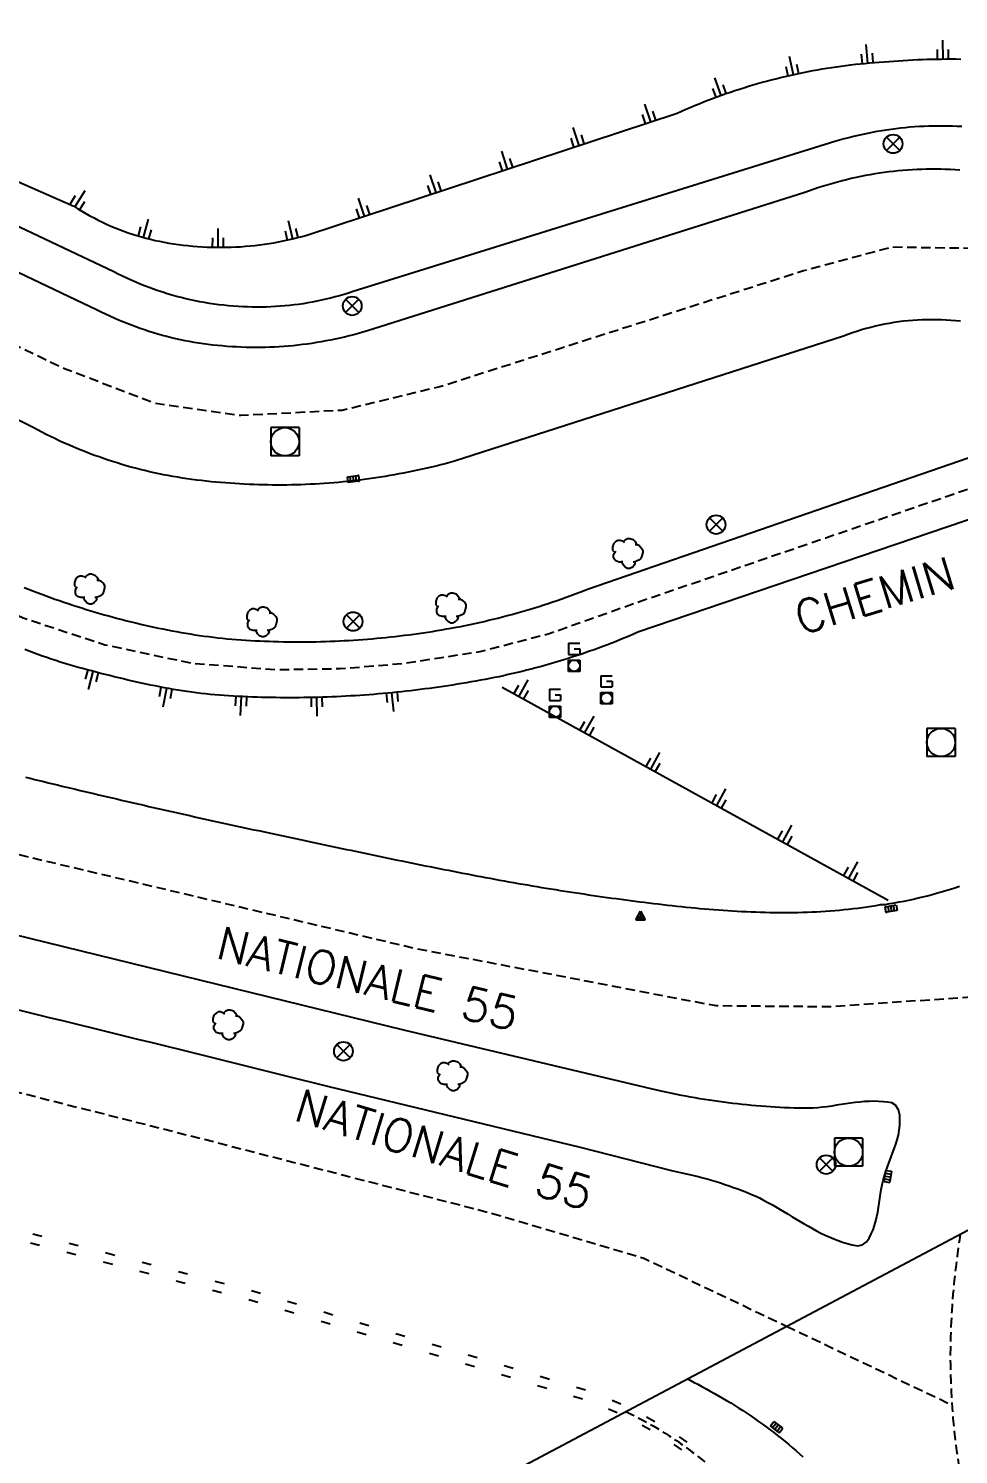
# Model space of a CAD drawing. Header units: millimetres. Extents: x 132999 to 134001, y 131000 to 132000.
# Drawn here: x 133501.6 to 133551, y 131421.4 to 131497.2 of the extents above; entities that cross this region are included whole.
import ezdxf
from ezdxf.enums import TextEntityAlignment as Align

# ---------------------------------------------------------------- set-up
doc = ezdxf.new("R2010")
doc.units = ezdxf.units.MM
doc.linetypes.add('DASHED', pattern=[0.75, 0.5, -0.25])
doc.layers.get('0').update_dxf_attribs({"linetype": 'CONTINUOUS'})
for name, color, linetype in [('W0001', 6, 'DASHED'), ('W0008', 7, 'CONTINUOUS'), ('W0120', 7, 'CONTINUOUS'), ('W0211', 2, 'CONTINUOUS'), ('W0220', 5, 'DASHED'), ('W0300', 7, 'CONTINUOUS'), ('W0400', 7, 'CONTINUOUS'), ('W0412', 7, 'CONTINUOUS'), ('W0420', 7, 'CONTINUOUS'), ('W0469', 7, 'CONTINUOUS'), ('W0851', 7, 'CONTINUOUS'), ('W0989', 7, 'CONTINUOUS')]:
    doc.layers.add(name, color=color, linetype=linetype)
doc.styles.get("Standard").update_dxf_attribs({"font": 'romans.shx', "width": 0.85})

# ---------------------------------------------------------------- blocks, each defined once
blk = doc.blocks.new('T300')
for p, q in [((-0.171, 0.743), (-0.057, 0.8)), ((-0.057, 0.8), (0.057, 0.8)), ((0.057, 0.8), (0.229, 0.743)), ((-0.8, 0.514), (-0.857, 0.343)), ((-0.857, 0.343), (-0.857, 0.171)), ((-0.857, 0.171), (-0.743, 0.057)), ((-0.686, 0.629), (-0.8, 0.514)), ((-0.8, -0.057), (-0.743, 0.057)), ((-0.743, 0.057), (-0.686, 0.114)), ((-0.571, 0.686), (-0.686, 0.629)), ((-0.457, 0.686), (-0.571, 0.686)), ((-0.286, 0.629), (-0.457, 0.686)), ((-0.286, 0.629), (-0.171, 0.743)), ((-0.229, 0.571), (-0.286, 0.629)), ((0.229, 0.743), (0.343, 0.629)), ((0.343, 0.629), (0.4, 0.514)), ((0.457, 0.457), (0.343, 0.457)), ((0.4, 0.514), (0.4, 0.457)), ((0.571, 0.4), (0.457, 0.457)), ((0.571, 0.4), (0.686, 0.286)), ((0.686, 0.286), (0.743, 0.171)), ((0.743, 0.057), (0.686, -0.171)), ((0.743, 0.171), (0.743, 0.057)), ((-0.8, -0.171), (-0.8, -0.057)), ((-0.8, -0.229), (-0.8, -0.171)), ((-0.743, -0.343), (-0.8, -0.229)), ((-0.686, -0.4), (-0.743, -0.343)), ((-0.514, -0.457), (-0.686, -0.4)), ((-0.4, -0.457), (-0.514, -0.457)), ((-0.4, -0.457), (-0.343, -0.457)), ((-0.343, -0.457), (-0.343, -0.4)), ((-0.343, -0.514), (-0.343, -0.457)), ((-0.286, -0.629), (-0.343, -0.514)), ((-0.171, -0.743), (-0.286, -0.629)), ((-0.057, -0.8), (-0.171, -0.743)), ((0.171, -0.743), (0.057, -0.8)), ((0.229, -0.686), (0.171, -0.743)), ((0.286, -0.457), (0.229, -0.457)), ((0.286, -0.629), (0.229, -0.686)), ((0.457, -0.4), (0.286, -0.457)), ((0.343, -0.514), (0.286, -0.629)), ((0.343, -0.514), (0.343, -0.457)), ((0.571, -0.343), (0.457, -0.4)), ((0.629, -0.286), (0.571, -0.343)), ((0.686, -0.171), (0.629, -0.286)), ((0.057, -0.8), (-0.057, -0.8))]:
    blk.add_line(p, q)
blk = doc.blocks.new('T420')
for p, q in [((0.75, 0.75), (-0.75, 0.75)), ((-0.75, 0.75), (-0.75, -0.75)), ((0.75, 0.75), (0.75, -0.75)), ((0.75, -0.75), (-0.75, -0.75))]:
    blk.add_line(p, q)
blk.add_ellipse((0, 0), major_axis=(-0.53, 0.53), ratio=1, start_param=3.926991, end_param=10.210176)
blk = doc.blocks.new('T400')
for p, q in [((-0.15, 0.3), (0.15, 0.3)), ((-0.15, -0.25), (-0.15, 0.3)), ((-0.15, 0.15), (0.15, 0.15)), ((-0.15, 0), (0.15, 0)), ((0.15, 0.3), (0.15, -0.25)), ((-0.15, -0.15), (0.15, -0.15)), ((-0.15, -0.25), (-0.15, -0.3)), ((-0.15, -0.3), (0.15, -0.3)), ((0.15, -0.3), (0.15, -0.25))]:
    blk.add_line(p, q)
blk = doc.blocks.new('T851')
for p, q in [((-0.25, -0.15), (0, 0.317)), ((0, 0.317), (0.25, -0.15)), ((-0.25, -0.15), (0.25, -0.15))]:
    blk.add_line(p, q)
for major_axis in [(-0.106, 0.106), (-0.0354, 0.0354), (-0.0236, 0.0236)]:
    blk.add_ellipse((0, 0), major_axis=major_axis, ratio=1, start_param=3.926991, end_param=10.210176)
blk = doc.blocks.new('t412')
for p, q in [((-0.3, 1.2), (0.3, 1.2)), ((-0.3, 1.2), (-0.3, 0.6)), ((0, 0.9), (0.3, 0.9)), ((0.3, 0.9), (0.3, 0.6)), ((-0.3, 0.6), (0.3, 0.6)), ((-0.3, 0.3), (0.3, 0.3)), ((-0.3, -0.3), (-0.3, 0.3)), ((0.3, 0.3), (0.3, -0.3)), ((0.3, -0.3), (-0.3, -0.3))]:
    blk.add_line(p, q)
blk.add_ellipse((0, 0), major_axis=(0.212, 0.212), ratio=1, start_param=5.497787, end_param=11.780972)
blk = doc.blocks.new('t220o')
at = {"color": 0, "linetype": 'Continuous'}
for p, q in [((-0.25, 0.25), (0.25, 0.25)), ((-0.25, -0.25), (0.25, -0.25))]:
    blk.add_line(p, q, dxfattribs=at)
blk = doc.blocks.new('t211o')
at = {"color": 0, "linetype": 'Continuous'}
for p, q in [((0, 1), (0, 0)), ((-0.289, 0.5), (-0.289, 0)), ((0.289, 0.5), (0.289, 0))]:
    blk.add_line(p, q, dxfattribs=at)
blk = doc.blocks.new('T469')
at = {"color": 0, "linetype": 'Continuous', "flags": 128}
for points in [[(-0.354, 0.354), (0.354, -0.354)], [(-0.354, -0.354), (0.354, 0.354)]]:
    blk.add_lwpolyline(points, dxfattribs=at)
at = {"color": 0, "linetype": 'Continuous'}
blk.add_circle((0, 0), 0.5, dxfattribs=at)

msp = doc.modelspace()

# ---------------------------------------------------------------- linework, layer by layer
at = {"layer": 'W0001', "flags": 128}
for points in [[(133046.065, 131721.199), (133055.281, 131714.813), (133066.118, 131707.308), (133068.827, 131705.908), (133071.81, 131705.027), (133075.005, 131704.514), (133078.641, 131704.482), (133082.295, 131704.911), (133085.776, 131705.698), (133089.53, 131706.922), (133097.607, 131709.692), (133103.264, 131711.652), (133106.787, 131712.751), (133111.832, 131713.818), (133116.987, 131714.442), (133120.589, 131714.433), (133124.321, 131714.136), (133129.117, 131713.3), (133133.356, 131712.093), (133137.119, 131710.612), (133141.269, 131708.659), (133145.597, 131706.213), (133150.221, 131703.134), (133168.49, 131691.262), (133171.198, 131688.779), (133173.282, 131686.641), (133175.332, 131684.42), (133177.913, 131680.747), (133180.203, 131676.657), (133182.032, 131672.347), (133183.462, 131667.823), (133184.595, 131663.417), (133185.796, 131658.9), (133187.028, 131654.992), (133188.31, 131652.035), (133190.148, 131648.679), (133192.864, 131644.891), (133196.312, 131641.146), (133200.647, 131637.471), (133211.578, 131629.779), (133219.707, 131623.927), (133223.896, 131621.298), (133229.148, 131618.431), (133242.111, 131612.019), (133301.74, 131582.681), (133306.37, 131580.092), (133309.412, 131578.1), (133313.736, 131574.709), (133317.42, 131571.089), (133320.769, 131567.07), (133322.813, 131564.211), (133330.766, 131552.969), (133332.324, 131550.892), (133334.767, 131548.114), (133336.645, 131546.273), (133339.138, 131544.167), (133342.07, 131542.078), (133345.682, 131539.988), (133378.103, 131524.539), (133414.594, 131507.116), (133456.743, 131487.008), (133497.131, 131467.775), (133501.303, 131465.845), (133505.636, 131464.42), (133510.219, 131463.445), (133514.699, 131463.096), (133518.144, 131463.15), (133521.433, 131463.418), (133525.566, 131464.059), (133529.231, 131465.008), (133533.794, 131466.631), (133543.921, 131470.1), (133552.734, 131473.119), (133560.771, 131475.871)], [(133135.974, 131633.543), (133147.288, 131628.818), (133155.135, 131623.258), (133167.509, 131614.346), (133190.331, 131597.777), (133212.331, 131581.993), (133246.055, 131557.962), (133265.22, 131544.763), (133281.971, 131533.615), (133298.008, 131523.37), (133318.556, 131511.094), (133338.327, 131499.999), (133362.458, 131487.854), (133381.36, 131479.235), (133400.846, 131471.144), (133420.483, 131463.831), (133442.773, 131456.421), (133467.833, 131449.187), (133486.988, 131444.191), (133510.748, 131438.185), (133526.228, 131434.202), (133534.265, 131431.824), (133541.835, 131428.216)], [(133178.91, 131622.768), (133185.887, 131616.865), (133196.832, 131608.157), (133211.3, 131597.715), (133261.297, 131562.16), (133277.208, 131551.316), (133307.195, 131531.992), (133336.97, 131514.54), (133352.559, 131506.294), (133374.67, 131495.521), (133391.866, 131487.947), (133413.843, 131479.186), (133432.402, 131472.576), (133455.547, 131465.329), (133478.206, 131458.993), (133497.024, 131454.224), (133522.07, 131448.298), (133538.08, 131445.243), (133544.159, 131445.194), (133555.407, 131445.967)], [(133567.802, 131472.413), (133564.264, 131478.801), (133560.685, 131481.907), (133555.386, 131484.676), (133551.813, 131485.472), (133547.409, 131485.535), (133542.746, 131484.283), (133527.476, 131479.406), (133523.435, 131478.12), (133518.247, 131476.87), (133512.859, 131476.591), (133508.331, 131477.234), (133503.496, 131479.075), (133472.242, 131494.017), (133425.961, 131516.066), (133378.188, 131538.848), (133355.604, 131549.624), (133350.223, 131552.196), (133346.751, 131554.575), (133343.228, 131558.204), (133341.004, 131562.247), (133340.167, 131566.186), (133340.499, 131568.82), (133341.291, 131573.768), (133346.019, 131575.577), (133348.755, 131576.64), (133350.955, 131577.725), (133354.039, 131580.365), (133356.052, 131583.247), (133357.79, 131586.809), (133358.912, 131589.715), (133359.951, 131593.036), (133364.785, 131612.604)], [(133551.076, 131433.12), (133551.07, 131433.079), (133551.024, 131432.79), (133550.981, 131432.501), (133550.939, 131432.213), (133550.9, 131431.924), (133550.863, 131431.635), (133550.827, 131431.346), (133550.794, 131431.058), (133550.762, 131430.769), (133550.733, 131430.481), (133550.706, 131430.193), (133550.68, 131429.904), (133550.657, 131429.616), (133550.636, 131429.328), (133550.617, 131429.04), (133550.6, 131428.752), (133550.585, 131428.464), (133550.572, 131428.176), (133550.561, 131427.889), (133550.553, 131427.601), (133550.546, 131427.314), (133550.542, 131427.027), (133550.539, 131426.739), (133550.539, 131426.452), (133550.541, 131426.165), (133550.545, 131425.879), (133550.552, 131425.592), (133550.56, 131425.306), (133550.571, 131425.019), (133550.584, 131424.733), (133550.599, 131424.447), (133550.616, 131424.162), (133550.635, 131423.876), (133550.657, 131423.591), (133550.681, 131423.306), (133550.707, 131423.021), (133550.735, 131422.736), (133550.766, 131422.451), (133550.799, 131422.167), (133550.834, 131421.883), (133550.871, 131421.599), (133550.91, 131421.316), (133550.952, 131421.032), (133550.996, 131420.749), (133551.042, 131420.466), (133551.091, 131420.184), (133551.142, 131419.902), (133551.195, 131419.62), (133551.25, 131419.338), (133551.308, 131419.057), (133551.368, 131418.776), (133551.43, 131418.495), (133551.495, 131418.215), (133551.561, 131417.935), (133551.631, 131417.655), (133551.702, 131417.376), (133551.776, 131417.097), (133551.852, 131416.819), (133551.93, 131416.541), (133552.011, 131416.263), (133552.094, 131415.985), (133552.179, 131415.708), (133552.267, 131415.432), (133552.357, 131415.156), (133552.449, 131414.88), (133552.544, 131414.605), (133552.641, 131414.33), (133552.74, 131414.056), (133552.842, 131413.782), (133552.946, 131413.508), (133553.052, 131413.235), (133553.16, 131412.963), (133553.271, 131412.691), (133553.384, 131412.419), (133553.5, 131412.148), (133553.618, 131411.877), (133553.738, 131411.607), (133553.861, 131411.338), (133553.985, 131411.069), (133554.113, 131410.8), (133554.242, 131410.532), (133554.374, 131410.265), (133554.508, 131409.998), (133554.645, 131409.732), (133554.783, 131409.466), (133554.924, 131409.2), (133555.068, 131408.936), (133555.214, 131408.671), (133555.362, 131408.408), (133555.512, 131408.145), (133555.665, 131407.882), (133555.82, 131407.62), (133555.977, 131407.359), (133556.136, 131407.098), (133556.298, 131406.838), (133556.462, 131406.579), (133556.629, 131406.32), (133556.798, 131406.061), (133556.969, 131405.803), (133557.142, 131405.546), (133557.317, 131405.291), (133557.49, 131405.041), (133557.664, 131404.794), (133557.838, 131404.548), (133558.014, 131404.303), (133558.191, 131404.06), (133558.369, 131403.818), (133558.548, 131403.577), (133558.728, 131403.337), (133558.91, 131403.099), (133559.092, 131402.862), (133559.276, 131402.626), (133559.462, 131402.392), (133559.648, 131402.159), (133559.836, 131401.928), (133560.025, 131401.698), (133560.215, 131401.469), (133560.407, 131401.242), (133560.6, 131401.016), (133560.795, 131400.792), (133560.99, 131400.57), (133561.187, 131400.348), (133561.386, 131400.129), (133561.586, 131399.911), (133561.787, 131399.694), (133561.99, 131399.479), (133562.194, 131399.266), (133562.4, 131399.055), (133562.607, 131398.845), (133562.816, 131398.637), (133563.026, 131398.43), (133563.238, 131398.225), (133563.451, 131398.022), (133563.666, 131397.821), (133563.882, 131397.622), (133564.1, 131397.424), (133564.319, 131397.228), (133564.54, 131397.035), (133564.763, 131396.843), (133564.987, 131396.653), (133565.213, 131396.465), (133565.441, 131396.279), (133565.67, 131396.095), (133565.901, 131395.913), (133566.134, 131395.733), (133566.368, 131395.555), (133566.604, 131395.379), (133566.841, 131395.205), (133567.081, 131395.034), (133567.322, 131394.865), (133567.564, 131394.698), (133567.809, 131394.533), (133568.055, 131394.37), (133568.303, 131394.21), (133568.552, 131394.052), (133568.804, 131393.897), (133569.057, 131393.744), (133569.311, 131393.593), (133569.568, 131393.445), (133569.826, 131393.299), (133570.086, 131393.156), (133570.348, 131393.016), (133570.612, 131392.877), (133570.877, 131392.742), (133571.144, 131392.609), (133571.412, 131392.479), (133571.683, 131392.351), (133571.955, 131392.227), (133572.229, 131392.105), (133572.428, 131392.019)], [(133541.835, 131428.216), (133550.625, 131424.026)]]:
    msp.add_lwpolyline(points, dxfattribs=at)
at = {"layer": 'W0008', "flags": 128}
for points in [[(133551.155, 131491.946), (133550.904, 131491.959), (133550.652, 131491.968), (133550.401, 131491.975), (133550.15, 131491.978), (133549.898, 131491.978), (133549.647, 131491.975), (133549.396, 131491.968), (133549.146, 131491.958), (133548.895, 131491.945), (133548.645, 131491.929), (133548.394, 131491.909), (133548.144, 131491.886), (133547.894, 131491.86), (133547.644, 131491.83), (133547.394, 131491.797), (133547.144, 131491.761), (133546.895, 131491.722), (133546.645, 131491.68), (133546.396, 131491.634), (133546.147, 131491.585), (133545.898, 131491.532), (133545.649, 131491.477), (133545.4, 131491.418), (133545.151, 131491.355), (133544.903, 131491.29), (133544.654, 131491.221), (133544.406, 131491.149), (133518.821, 131483.181), (133518.583, 131483.103), (133518.344, 131483.029), (133518.104, 131482.959), (133517.864, 131482.893), (133517.624, 131482.831), (133517.383, 131482.773), (133517.142, 131482.718), (133516.9, 131482.667), (133516.658, 131482.62), (133516.416, 131482.577), (133516.172, 131482.538), (133515.929, 131482.502), (133515.685, 131482.47), (133515.44, 131482.442), (133515.195, 131482.418), (133514.95, 131482.398), (133514.704, 131482.382), (133514.458, 131482.369), (133514.211, 131482.36), (133513.964, 131482.355), (133513.716, 131482.354), (133513.468, 131482.356), (133513.219, 131482.363), (133512.97, 131482.373), (133512.72, 131482.387), (133512.47, 131482.405), (133512.212, 131482.427), (133511.955, 131482.454), (133511.699, 131482.484), (133511.444, 131482.518), (133511.19, 131482.555), (133510.937, 131482.597), (133510.685, 131482.642), (133510.435, 131482.691), (133510.185, 131482.744), (133509.937, 131482.801), (133509.69, 131482.861), (133509.443, 131482.926), (133509.198, 131482.994), (133508.954, 131483.066), (133508.712, 131483.142), (133508.47, 131483.222), (133508.229, 131483.305), (133507.989, 131483.392), (133507.751, 131483.484), (133507.514, 131483.579), (133507.277, 131483.677), (133507.042, 131483.78), (133506.808, 131483.886), (133506.575, 131483.997), (133506.343, 131484.111), (133506.112, 131484.229), (133491.132, 131491.313)], [(133551.043, 131489.638), (133550.79, 131489.654), (133550.537, 131489.667), (133550.284, 131489.676), (133550.032, 131489.683), (133549.78, 131489.686), (133549.528, 131489.685), (133549.277, 131489.682), (133549.025, 131489.675), (133548.774, 131489.665), (133548.523, 131489.652), (133548.273, 131489.636), (133548.022, 131489.616), (133547.772, 131489.593), (133547.522, 131489.567), (133547.272, 131489.537), (133547.023, 131489.505), (133546.774, 131489.469), (133546.525, 131489.43), (133546.276, 131489.387), (133546.027, 131489.341), (133545.779, 131489.293), (133545.531, 131489.24), (133545.283, 131489.185), (133545.035, 131489.126), (133544.788, 131489.064), (133544.541, 131488.999), (133544.294, 131488.931), (133544.047, 131488.859), (133543.801, 131488.784), (133543.555, 131488.706), (133543.309, 131488.624), (133543.063, 131488.539), (133542.817, 131488.451), (133519.591, 131481.101), (133519.347, 131481.028), (133519.103, 131480.958), (133518.858, 131480.891), (133518.613, 131480.827), (133518.367, 131480.767), (133518.122, 131480.709), (133517.876, 131480.655), (133517.629, 131480.604), (133517.382, 131480.556), (133517.135, 131480.511), (133516.888, 131480.469), (133516.64, 131480.43), (133516.392, 131480.395), (133516.144, 131480.362), (133515.895, 131480.333), (133515.646, 131480.307), (133515.397, 131480.284), (133515.147, 131480.264), (133514.897, 131480.247), (133514.647, 131480.233), (133514.396, 131480.223), (133514.145, 131480.215), (133513.894, 131480.211), (133513.642, 131480.21), (133513.39, 131480.212), (133513.138, 131480.217), (133512.885, 131480.225), (133512.632, 131480.237), (133512.379, 131480.251), (133512.125, 131480.269), (133511.871, 131480.29), (133511.621, 131480.313), (133511.372, 131480.34), (133511.123, 131480.371), (133510.876, 131480.404), (133510.629, 131480.441), (133510.384, 131480.481), (133510.139, 131480.525), (133509.896, 131480.572), (133509.653, 131480.622), (133509.412, 131480.675), (133509.171, 131480.732), (133508.931, 131480.792), (133508.692, 131480.855), (133508.454, 131480.922), (133508.218, 131480.992), (133507.982, 131481.065), (133507.747, 131481.142), (133507.512, 131481.221), (133507.279, 131481.305), (133507.047, 131481.391), (133506.816, 131481.481), (133506.586, 131481.574), (133506.356, 131481.67), (133506.128, 131481.77), (133505.901, 131481.873), (133505.674, 131481.979), (133505.449, 131482.089), (133505.224, 131482.202), (133490.058, 131489.415)], [(133551.073, 131481.605), (133550.824, 131481.63), (133550.574, 131481.65), (133550.323, 131481.666), (133550.071, 131481.678), (133549.815, 131481.685), (133549.559, 131481.688), (133549.305, 131481.685), (133549.051, 131481.678), (133548.798, 131481.666), (133548.546, 131481.648), (133548.295, 131481.627), (133548.044, 131481.6), (133547.794, 131481.568), (133547.545, 131481.532), (133547.297, 131481.49), (133547.05, 131481.444), (133546.804, 131481.393), (133546.558, 131481.337), (133546.313, 131481.277), (133546.069, 131481.211), (133545.826, 131481.141), (133545.583, 131481.065), (133545.342, 131480.985), (133545.101, 131480.9), (133544.861, 131480.81), (133524.21, 131474.167), (133523.965, 131474.101), (133523.719, 131474.036), (133523.474, 131473.974), (133523.228, 131473.913), (133522.983, 131473.854), (133522.737, 131473.796), (133522.491, 131473.741), (133522.245, 131473.687), (133521.999, 131473.635), (133521.752, 131473.584), (133521.506, 131473.536), (133521.259, 131473.489), (133521.013, 131473.444), (133520.766, 131473.401), (133520.519, 131473.36), (133520.271, 131473.32), (133520.024, 131473.282), (133519.777, 131473.246), (133519.529, 131473.212), (133519.281, 131473.18), (133519.034, 131473.149), (133518.786, 131473.12), (133518.537, 131473.093), (133518.289, 131473.068), (133518.041, 131473.044), (133517.792, 131473.022), (133517.544, 131473.002), (133517.295, 131472.984), (133517.046, 131472.968), (133516.797, 131472.953), (133516.548, 131472.94), (133516.298, 131472.929), (133516.049, 131472.92), (133515.799, 131472.912), (133515.549, 131472.907), (133515.299, 131472.903), (133515.049, 131472.9), (133514.799, 131472.9), (133514.549, 131472.901), (133514.299, 131472.904), (133514.048, 131472.909), (133513.797, 131472.916), (133513.546, 131472.925), (133513.295, 131472.935), (133513.044, 131472.947), (133512.793, 131472.961), (133512.542, 131472.976), (133512.29, 131472.994), (133512.038, 131473.013), (133511.787, 131473.034), (133511.535, 131473.057), (133511.282, 131473.081), (133511.03, 131473.107), (133510.778, 131473.136), (133510.522, 131473.166), (133510.267, 131473.199), (133510.013, 131473.235), (133509.759, 131473.273), (133509.507, 131473.314), (133509.255, 131473.357), (133509.004, 131473.403), (133508.753, 131473.451), (133508.504, 131473.502), (133508.255, 131473.556), (133508.007, 131473.612), (133507.76, 131473.67), (133507.514, 131473.731), (133507.268, 131473.794), (133507.024, 131473.86), (133506.78, 131473.929), (133506.536, 131474), (133506.294, 131474.074), (133506.053, 131474.15), (133505.812, 131474.228), (133505.572, 131474.309), (133505.333, 131474.393), (133505.094, 131474.479), (133504.857, 131474.568), (133504.62, 131474.659), (133504.384, 131474.753), (133504.149, 131474.849), (133503.914, 131474.948), (133503.681, 131475.049), (133503.448, 131475.153), (133503.216, 131475.259), (133502.985, 131475.368), (133502.754, 131475.48), (133502.525, 131475.594), (133502.296, 131475.71), (133502.068, 131475.829), (133501.841, 131475.951), (133500.87, 131476.435)], [(133501.356, 131467.466), (133501.588, 131467.373), (133501.82, 131467.281), (133502.053, 131467.191), (133502.286, 131467.102), (133502.52, 131467.015), (133502.754, 131466.929), (133502.989, 131466.844), (133503.225, 131466.762), (133503.461, 131466.68), (133503.697, 131466.6), (133503.935, 131466.522), (133504.172, 131466.445), (133504.411, 131466.369), (133504.649, 131466.295), (133504.889, 131466.222), (133505.129, 131466.151), (133505.369, 131466.081), (133505.61, 131466.013), (133505.849, 131465.947), (133506.087, 131465.882), (133506.326, 131465.818), (133506.565, 131465.756), (133506.804, 131465.694), (133507.044, 131465.634), (133507.284, 131465.576), (133507.524, 131465.518), (133507.764, 131465.462), (133508.004, 131465.408), (133508.245, 131465.355), (133508.486, 131465.303), (133508.727, 131465.253), (133508.969, 131465.205), (133509.211, 131465.158), (133509.453, 131465.113), (133509.696, 131465.069), (133509.939, 131465.028), (133510.182, 131464.988), (133510.425, 131464.95), (133510.669, 131464.913), (133510.913, 131464.879), (133511.158, 131464.846), (133511.403, 131464.816), (133511.648, 131464.787), (133511.894, 131464.761), (133512.14, 131464.736), (133512.386, 131464.714), (133512.633, 131464.693), (133512.88, 131464.675), (133513.129, 131464.659), (133513.378, 131464.644), (133513.627, 131464.63), (133513.876, 131464.618), (133514.124, 131464.607), (133514.373, 131464.598), (133514.622, 131464.59), (133514.87, 131464.583), (133515.119, 131464.578), (133515.367, 131464.574), (133515.615, 131464.571), (133515.864, 131464.57), (133516.112, 131464.57), (133516.36, 131464.572), (133516.608, 131464.575), (133516.856, 131464.579), (133517.104, 131464.585), (133517.352, 131464.592), (133517.6, 131464.6), (133517.848, 131464.61), (133518.096, 131464.621), (133518.343, 131464.634), (133518.591, 131464.648), (133518.838, 131464.663), (133519.086, 131464.68), (133519.333, 131464.698), (133519.581, 131464.717), (133519.828, 131464.738), (133520.075, 131464.76), (133520.323, 131464.783), (133520.57, 131464.808), (133520.817, 131464.834), (133521.064, 131464.861), (133521.311, 131464.89), (133521.558, 131464.92), (133521.804, 131464.951), (133522.051, 131464.984), (133522.298, 131465.018), (133522.545, 131465.053), (133522.791, 131465.09), (133523.038, 131465.128), (133523.289, 131465.168), (133523.54, 131465.21), (133523.79, 131465.253), (133524.04, 131465.298), (133524.289, 131465.345), (133524.538, 131465.393), (133524.787, 131465.443), (133525.035, 131465.494), (133525.282, 131465.547), (133525.529, 131465.602), (133525.776, 131465.658), (133526.022, 131465.716), (133526.268, 131465.775), (133526.514, 131465.836), (133526.759, 131465.899), (133527.003, 131465.963), (133527.248, 131466.029), (133527.491, 131466.096), (133527.734, 131466.165), (133527.977, 131466.236), (133528.22, 131466.308), (133528.462, 131466.382), (133528.703, 131466.457), (133528.944, 131466.534), (133529.185, 131466.613), (133529.425, 131466.693), (133529.665, 131466.775), (133529.904, 131466.858), (133530.143, 131466.943), (133530.382, 131467.03), (133530.62, 131467.118), (133530.857, 131467.208), (133531.094, 131467.299), (133531.331, 131467.392), (133560.107, 131477.315)], [(133562.231, 131474.7), (133533.952, 131465.079), (133533.721, 131464.979), (133533.489, 131464.881), (133533.257, 131464.785), (133533.025, 131464.69), (133532.792, 131464.596), (133532.559, 131464.504), (133532.325, 131464.414), (133532.091, 131464.325), (133531.856, 131464.238), (133531.621, 131464.153), (133531.385, 131464.069), (133531.149, 131463.986), (133530.912, 131463.906), (133530.675, 131463.826), (133530.438, 131463.749), (133530.2, 131463.673), (133529.961, 131463.598), (133529.722, 131463.525), (133529.483, 131463.454), (133529.243, 131463.384), (133529.002, 131463.316), (133528.761, 131463.249), (133528.52, 131463.184), (133528.278, 131463.121), (133528.036, 131463.059), (133527.793, 131462.998), (133527.55, 131462.94), (133527.306, 131462.882), (133527.062, 131462.827), (133526.817, 131462.773), (133526.572, 131462.72), (133526.326, 131462.669), (133526.08, 131462.62), (133525.833, 131462.572), (133525.586, 131462.526), (133525.339, 131462.481), (133525.093, 131462.439), (133524.847, 131462.397), (133524.601, 131462.356), (133524.355, 131462.316), (133524.109, 131462.277), (133523.863, 131462.239), (133523.617, 131462.203), (133523.371, 131462.167), (133523.125, 131462.132), (133522.879, 131462.099), (133522.632, 131462.066), (133522.386, 131462.035), (133522.139, 131462.005), (133521.893, 131461.975), (133521.646, 131461.947), (133521.4, 131461.92), (133521.153, 131461.894), (133520.906, 131461.869), (133520.659, 131461.845), (133520.412, 131461.822), (133520.165, 131461.801), (133519.918, 131461.78), (133519.671, 131461.761), (133519.424, 131461.742), (133519.177, 131461.725), (133518.93, 131461.709), (133518.682, 131461.694), (133518.435, 131461.68), (133518.187, 131461.667), (133517.94, 131461.655), (133517.692, 131461.644), (133517.444, 131461.635), (133517.197, 131461.627), (133516.949, 131461.619), (133516.701, 131461.613), (133516.453, 131461.608), (133516.205, 131461.605), (133515.957, 131461.602), (133515.709, 131461.6), (133515.461, 131461.6), (133515.213, 131461.601), (133514.964, 131461.603), (133514.716, 131461.606), (133514.467, 131461.61), (133514.219, 131461.616), (133513.97, 131461.622), (133513.722, 131461.63), (133513.473, 131461.639), (133513.224, 131461.649), (133512.975, 131461.66), (133512.726, 131461.673), (133512.477, 131461.687), (133512.228, 131461.701), (133511.979, 131461.718), (133511.731, 131461.735), (133511.484, 131461.756), (133511.237, 131461.779), (133510.991, 131461.804), (133510.745, 131461.832), (133510.5, 131461.862), (133510.255, 131461.895), (133510.01, 131461.929), (133509.766, 131461.966), (133509.522, 131462.004), (133509.279, 131462.045), (133509.036, 131462.087), (133508.793, 131462.131), (133508.551, 131462.177), (133508.309, 131462.225), (133508.067, 131462.274), (133507.825, 131462.324), (133507.584, 131462.376), (133507.343, 131462.43), (133507.102, 131462.484), (133506.862, 131462.54), (133506.622, 131462.597), (133506.382, 131462.655), (133506.142, 131462.715), (133505.902, 131462.775), (133505.663, 131462.835), (133505.424, 131462.897), (133505.184, 131462.959), (133504.945, 131463.022), (133504.706, 131463.086), (133504.467, 131463.15), (133504.229, 131463.215), (133503.987, 131463.281), (133503.746, 131463.35), (133503.507, 131463.422), (133503.268, 131463.495), (133503.029, 131463.571), (133502.792, 131463.65), (133502.555, 131463.73), (133502.32, 131463.813), (133502.085, 131463.898), (133501.85, 131463.986), (133501.617, 131464.076), (133501.385, 131464.168)], [(133501.428, 131457.382), (133501.67, 131457.322), (133501.911, 131457.263), (133502.153, 131457.204), (133502.395, 131457.145), (133502.637, 131457.086), (133502.879, 131457.027), (133503.12, 131456.969), (133503.362, 131456.91), (133503.604, 131456.852), (133503.846, 131456.794), (133504.088, 131456.736), (133504.33, 131456.678), (133504.573, 131456.621), (133504.815, 131456.563), (133505.057, 131456.506), (133505.299, 131456.449), (133505.541, 131456.391), (133505.784, 131456.335), (133506.026, 131456.278), (133506.268, 131456.221), (133506.511, 131456.165), (133506.753, 131456.108), (133506.995, 131456.052), (133507.238, 131455.996), (133507.48, 131455.94), (133507.723, 131455.884), (133507.966, 131455.829), (133508.208, 131455.773), (133508.451, 131455.718), (133508.694, 131455.663), (133508.936, 131455.608), (133509.179, 131455.553), (133509.422, 131455.498), (133509.665, 131455.444), (133509.907, 131455.389), (133510.15, 131455.335), (133510.393, 131455.281), (133510.636, 131455.227), (133510.879, 131455.173), (133511.122, 131455.119), (133511.365, 131455.066), (133511.608, 131455.012), (133511.852, 131454.959), (133512.095, 131454.906), (133512.338, 131454.853), (133512.581, 131454.8), (133512.824, 131454.747), (133513.068, 131454.695), (133513.311, 131454.642), (133513.554, 131454.59), (133513.798, 131454.538), (133514.041, 131454.486), (133514.285, 131454.434), (133514.528, 131454.383), (133514.774, 131454.331), (133515.02, 131454.278), (133515.267, 131454.226), (133515.513, 131454.174), (133515.759, 131454.121), (133516.005, 131454.069), (133516.251, 131454.017), (133516.497, 131453.964), (133516.743, 131453.912), (133516.989, 131453.859), (133517.235, 131453.807), (133517.481, 131453.755), (133517.727, 131453.702), (133517.973, 131453.65), (133518.219, 131453.598), (133518.465, 131453.546), (133518.711, 131453.494), (133518.957, 131453.442), (133519.204, 131453.39), (133519.45, 131453.338), (133519.696, 131453.286), (133519.942, 131453.235), (133520.188, 131453.183), (133520.435, 131453.132), (133520.681, 131453.08), (133520.927, 131453.029), (133521.173, 131452.978), (133521.42, 131452.928), (133521.666, 131452.877), (133521.913, 131452.827), (133522.159, 131452.777), (133522.406, 131452.727), (133522.652, 131452.677), (133522.899, 131452.627), (133523.145, 131452.578), (133523.392, 131452.529), (133523.639, 131452.48), (133523.885, 131452.431), (133524.132, 131452.383), (133524.379, 131452.335), (133524.626, 131452.287), (133524.873, 131452.24), (133525.12, 131452.193), (133525.367, 131452.146), (133525.614, 131452.099), (133525.861, 131452.053), (133526.109, 131452.007), (133526.356, 131451.961), (133526.604, 131451.916), (133526.851, 131451.871), (133527.099, 131451.827), (133527.346, 131451.783), (133527.594, 131451.739), (133527.842, 131451.696), (133528.089, 131451.653), (133528.337, 131451.61), (133528.585, 131451.568), (133528.833, 131451.527), (133529.082, 131451.485), (133529.33, 131451.445), (133529.578, 131451.404), (133529.827, 131451.365), (133530.075, 131451.325), (133530.324, 131451.286), (133530.572, 131451.248), (133530.821, 131451.21), (133531.07, 131451.173), (133531.319, 131451.136), (133531.568, 131451.1), (133531.817, 131451.064), (133532.067, 131451.028), (133532.316, 131450.994), (133532.566, 131450.96), (133532.812, 131450.926), (133533.058, 131450.894), (133533.303, 131450.861), (133533.549, 131450.829), (133533.796, 131450.797), (133534.042, 131450.765), (133534.288, 131450.735), (133534.534, 131450.704), (133534.78, 131450.674), (133535.026, 131450.645), (133535.273, 131450.616), (133535.519, 131450.588), (133535.765, 131450.56), (133536.012, 131450.534), (133536.258, 131450.508), (133536.505, 131450.482), (133536.751, 131450.458), (133536.998, 131450.434), (133537.245, 131450.411), (133537.492, 131450.389), (133537.739, 131450.369), (133537.986, 131450.349), (133538.233, 131450.33), (133538.48, 131450.312), (133538.727, 131450.295), (133538.974, 131450.279), (133539.222, 131450.264), (133539.469, 131450.251), (133539.717, 131450.239), (133539.965, 131450.228), (133540.213, 131450.218), (133540.461, 131450.21), (133540.709, 131450.203), (133540.957, 131450.197), (133541.205, 131450.193), (133541.454, 131450.19), (133541.702, 131450.189), (133541.951, 131450.189), (133542.197, 131450.191), (133542.443, 131450.195), (133542.689, 131450.201), (133542.934, 131450.208), (133543.18, 131450.218), (133543.425, 131450.23), (133543.67, 131450.244), (133543.915, 131450.26), (133544.16, 131450.278), (133544.404, 131450.298), (133544.649, 131450.32), (133544.893, 131450.344), (133545.137, 131450.37), (133545.381, 131450.398), (133545.624, 131450.428), (133545.868, 131450.46), (133546.111, 131450.494), (133546.354, 131450.53), (133546.597, 131450.568), (133546.84, 131450.608), (133547.078, 131450.622), (133547.33, 131450.663), (133547.581, 131450.706), (133547.832, 131450.752), (133548.082, 131450.8), (133548.331, 131450.851), (133548.58, 131450.905), (133548.828, 131450.961), (133549.075, 131451.02), (133549.322, 131451.081), (133549.568, 131451.145), (133549.813, 131451.211), (133550.057, 131451.28), (133550.301, 131451.352), (133550.544, 131451.426), (133550.787, 131451.503), (133551.028, 131451.582)], [(133536.557, 131425.415), (133536.683, 131425.352), (133536.906, 131425.238), (133537.129, 131425.122), (133537.351, 131425.005), (133537.571, 131424.886), (133537.791, 131424.765), (133538.01, 131424.642), (133538.228, 131424.517), (133538.445, 131424.391), (133538.661, 131424.262), (133538.877, 131424.131), (133539.091, 131423.997), (133539.305, 131423.861), (133539.518, 131423.723), (133539.73, 131423.584), (133539.94, 131423.442), (133540.149, 131423.299), (133540.356, 131423.154), (133540.561, 131423.008), (133540.766, 131422.859), (133540.968, 131422.708), (133541.169, 131422.555), (133541.368, 131422.401), (133541.566, 131422.244), (133541.762, 131422.086), (133541.957, 131421.925), (133542.149, 131421.762), (133542.34, 131421.597), (133542.529, 131421.43), (133542.716, 131421.26)]]:
    msp.add_lwpolyline(points, dxfattribs=at)
msp.add_lwpolyline([(133492.514, 131447.076, -0.002685), (133517.529, 131440.943), (133530.875, 131437.714), (133535.724, 131436.479), (133535.965, 131436.432), (133536.205, 131436.383), (133536.444, 131436.331), (133536.682, 131436.276), (133536.92, 131436.219), (133537.157, 131436.159), (133537.393, 131436.096), (133537.629, 131436.031), (133537.863, 131435.964), (133538.097, 131435.893), (133538.33, 131435.82), (133538.563, 131435.744), (133538.795, 131435.666), (133539.025, 131435.585), (133539.256, 131435.502), (133539.485, 131435.416), (133539.714, 131435.327), (133539.945, 131435.231), (133540.174, 131435.129), (133540.4, 131435.021), (133540.622, 131434.908), (133540.843, 131434.79), (133541.062, 131434.669), (133541.279, 131434.544), (133541.495, 131434.417), (133541.71, 131434.288), (133541.924, 131434.158), (133542.138, 131434.028), (133542.353, 131433.898), (133542.568, 131433.769), (133542.783, 131433.641), (133543, 131433.516), (133543.219, 131433.394), (133543.439, 131433.275), (133543.661, 131433.161), (133543.886, 131433.052), (133544.114, 131432.949), (133544.345, 131432.852), (133544.58, 131432.762), (133544.819, 131432.679), (133545.062, 131432.606), (133545.331, 131432.527), (133545.603, 131432.484), (133545.883, 131432.539), (133546.09, 131432.686), (133546.23, 131432.887), (133546.34, 131433.111), (133546.438, 131433.337), (133546.519, 131433.567), (133546.586, 131433.8), (133546.642, 131434.036), (133546.688, 131434.274), (133546.727, 131434.513), (133546.763, 131434.754), (133546.797, 131434.994), (133546.832, 131435.234), (133546.871, 131435.474), (133546.916, 131435.712), (133546.97, 131435.948), (133547.038, 131436.194), (133547.117, 131436.436), (133547.203, 131436.677), (133547.293, 131436.916), (133547.386, 131437.155), (133547.478, 131437.394), (133547.566, 131437.634), (133547.648, 131437.875), (133547.721, 131438.12), (133547.782, 131438.367), (133547.829, 131438.619), (133547.858, 131438.876), (133547.867, 131439.138), (133547.855, 131439.43), (133547.79, 131439.707), (133547.625, 131439.955), (133547.429, 131440.076), (133547.211, 131440.119), (133546.985, 131440.136), (133546.733, 131440.154), (133546.481, 131440.16), (133546.231, 131440.155), (133545.981, 131440.141), (133545.732, 131440.119), (133545.484, 131440.091), (133545.235, 131440.058), (133544.987, 131440.022), (133544.74, 131439.983), (133544.492, 131439.945), (133544.244, 131439.907), (133543.996, 131439.872), (133543.748, 131439.841), (133543.499, 131439.815), (133543.25, 131439.796), (133543, 131439.786), (133542.749, 131439.785), (133542.497, 131439.791), (133542.245, 131439.799), (133541.993, 131439.808), (133541.741, 131439.818), (133541.49, 131439.831), (133541.238, 131439.845), (133540.987, 131439.861), (133540.736, 131439.878), (133540.486, 131439.897), (133540.235, 131439.918), (133539.985, 131439.94), (133539.735, 131439.964), (133539.485, 131439.99), (133539.235, 131440.017), (133538.986, 131440.046), (133538.737, 131440.077), (133538.487, 131440.109), (133538.239, 131440.143), (133537.99, 131440.179), (133537.742, 131440.216), (133537.493, 131440.255), (133537.245, 131440.295), (133536.997, 131440.337), (133536.75, 131440.381), (133536.502, 131440.427), (133536.255, 131440.474), (133536.008, 131440.523), (133535.761, 131440.573), (133535.515, 131440.625), (133535.268, 131440.679), (133535.022, 131440.735), (133521.511, 131443.939), (133499.836, 131449.249, -0.010774)], format="xyb", dxfattribs=at)
at = {"layer": 'W0120', "flags": 128}
msp.add_lwpolyline([(133812.536, 131571.88), (133834.269, 131530.906), (133361.643, 131280.213), (133361.643, 131280.213), (133340.011, 131321.105), (133812.536, 131571.88), (133834.269, 131530.906)], close=True, dxfattribs=at)
at = {"layer": 'W0211', "flags": 128}
for points in [[(133489.049, 131494.294), (133503.986, 131487.721), (133504.198, 131487.586), (133504.412, 131487.456), (133504.628, 131487.33), (133504.846, 131487.208), (133505.065, 131487.091), (133505.285, 131486.978), (133505.508, 131486.869), (133505.732, 131486.765), (133505.957, 131486.665), (133506.185, 131486.569), (133506.414, 131486.478), (133506.644, 131486.391), (133506.876, 131486.308), (133507.11, 131486.23), (133507.346, 131486.156), (133507.583, 131486.086), (133507.821, 131486.021), (133508.062, 131485.96), (133508.304, 131485.903), (133508.547, 131485.851), (133508.793, 131485.803), (133509.04, 131485.759), (133509.288, 131485.72), (133509.544, 131485.683), (133509.8, 131485.651), (133510.055, 131485.623), (133510.311, 131485.598), (133510.566, 131485.577), (133510.821, 131485.561), (133511.075, 131485.548), (133511.329, 131485.539), (133511.583, 131485.534), (133511.837, 131485.533), (133512.091, 131485.536), (133512.344, 131485.542), (133512.597, 131485.553), (133512.85, 131485.567), (133513.102, 131485.586), (133513.354, 131485.608), (133513.606, 131485.634), (133513.858, 131485.664), (133514.11, 131485.698), (133514.361, 131485.736), (133514.612, 131485.778), (133514.863, 131485.824), (133515.113, 131485.873), (133515.363, 131485.927), (133515.613, 131485.984), (133515.863, 131486.046), (133516.112, 131486.111), (133516.362, 131486.18), (133536.026, 131492.664), (133536.259, 131492.768), (133536.492, 131492.869), (133536.727, 131492.969), (133536.961, 131493.067), (133537.197, 131493.163), (133537.432, 131493.257), (133537.669, 131493.349), (133537.905, 131493.439), (133538.143, 131493.527), (133538.38, 131493.613), (133538.619, 131493.697), (133538.858, 131493.779), (133539.097, 131493.859), (133539.337, 131493.937), (133539.577, 131494.013), (133539.818, 131494.088), (133540.059, 131494.16), (133540.301, 131494.23), (133540.544, 131494.299), (133540.786, 131494.365), (133541.03, 131494.43), (133541.274, 131494.492), (133541.518, 131494.553), (133541.763, 131494.611), (133542.009, 131494.668), (133542.254, 131494.723), (133542.501, 131494.776), (133542.748, 131494.826), (133542.995, 131494.875), (133543.243, 131494.922), (133543.492, 131494.967), (133543.741, 131495.01), (133543.99, 131495.051), (133544.24, 131495.09), (133544.491, 131495.127), (133544.742, 131495.162), (133544.994, 131495.195), (133545.246, 131495.227), (133545.498, 131495.256), (133545.751, 131495.283), (133546.005, 131495.308), (133546.259, 131495.332), (133546.514, 131495.354), (133546.769, 131495.375), (133547.024, 131495.395), (133547.279, 131495.414), (133547.534, 131495.432), (133547.789, 131495.449), (133548.043, 131495.464), (133548.298, 131495.479), (133548.552, 131495.491), (133548.807, 131495.503), (133549.061, 131495.513), (133549.315, 131495.522), (133549.569, 131495.529), (133549.823, 131495.534), (133550.076, 131495.538), (133550.33, 131495.54), (133550.583, 131495.541), (133550.837, 131495.539), (133551.09, 131495.536)], [(133526.741, 131462.165), (133547.239, 131450.845)]]:
    msp.add_lwpolyline(points, dxfattribs=at)
at = {"layer": 'W0220', "flags": 128}
msp.add_lwpolyline([(133533.296, 131423.684), (133533.448, 131423.611), (133533.67, 131423.501), (133533.891, 131423.388), (133534.111, 131423.272), (133534.33, 131423.154), (133534.546, 131423.033), (133534.762, 131422.909), (133534.976, 131422.783), (133535.188, 131422.654), (133535.4, 131422.522), (133535.609, 131422.387), (133535.818, 131422.25), (133536.025, 131422.11), (133536.23, 131421.967), (133536.434, 131421.822), (133536.637, 131421.673), (133536.838, 131421.522), (133537.037, 131421.369), (133537.236, 131421.213), (133537.433, 131421.056), (133537.628, 131420.897), (133537.822, 131420.736), (133538.014, 131420.575), (133538.204, 131420.411), (133538.393, 131420.247), (133538.58, 131420.081), (133538.765, 131419.913), (133538.949, 131419.744), (133539.132, 131419.574), (133539.312, 131419.402), (133539.491, 131419.228), (133539.669, 131419.053), (133539.845, 131418.877), (133540.019, 131418.699), (133540.191, 131418.52), (133540.362, 131418.34), (133540.532, 131418.158), (133540.699, 131417.974), (133540.865, 131417.789), (133541.03, 131417.602), (133541.193, 131417.415), (133541.354, 131417.225), (133541.514, 131417.034), (133541.672, 131416.842), (133541.828, 131416.648), (133541.983, 131416.453), (133542.136, 131416.257), (133542.287, 131416.059), (133542.437, 131415.859), (133542.586, 131415.658), (133542.732, 131415.456), (133542.877, 131415.252), (133543.021, 131415.046), (133543.163, 131414.84), (133543.303, 131414.631), (133543.441, 131414.422), (133543.578, 131414.21), (133543.714, 131413.998), (133543.847, 131413.784), (133549.88, 131398.473)], dxfattribs=at)

# ---------------------------------------------------------------- block references
at = {"layer": 'W0211'}
for p, rotation in [((133546.142, 131495.321), 5.256466955254527), ((133550.135, 131495.539), 0.473058484933963), ((133542.192, 131494.709), 12.53978368320938), ((133538.351, 131493.602), 19.89030813416222), ((133534.609, 131492.197), 18.25012723994967), ((133530.81, 131490.944), 18.25012723994967), ((133527.011, 131489.692), 18.25012723994967), ((133523.213, 131488.439), 18.25012723994967), ((133504.043, 131487.684), 327.6346394852897), ((133519.414, 131487.186), 18.25012723994967), ((133507.682, 131486.059), 344.6916431898825), ((133515.601, 131485.981), 12.93590938518005), ((133511.636, 131485.534), 359.7480332407362), ((133505.025, 131463.001), 165.2356684965071), ((133508.923, 131462.108), 169.6899540010253), ((133527.617, 131461.682), 331.0903767903434), ((133512.895, 131461.664), 177.1238766547577), ((133516.894, 131461.618), 181.4068329696352), ((133520.885, 131461.867), 185.5252444896358), ((133531.118, 131459.748), 331.0903767903434), ((133534.62, 131457.814), 331.0903767903434), ((133538.121, 131455.881), 331.0903767903434), ((133541.623, 131453.947), 331.0903767903434), ((133545.124, 131452.013), 331.0903767903434)]:
    msp.add_blockref('t211o', p, dxfattribs=dict(at, rotation=rotation))
at = {"layer": 'W0220'}
for p, rotation in [((133501.987, 131432.82), 345.4122659053564), ((133503.922, 131432.316), 345.4122659053564), ((133505.858, 131431.812), 345.4122659053564), ((133507.793, 131431.309), 345.4122659053564), ((133509.729, 131430.805), 345.4122659053564), ((133511.664, 131430.301), 345.4122659053564), ((133513.598, 131429.792), 343.4515322654161), ((133515.515, 131429.222), 343.4515322654161), ((133517.433, 131428.653), 343.4515322654161), ((133519.35, 131428.083), 343.4515322654161), ((133521.267, 131427.513), 343.4515322654161), ((133523.184, 131426.944), 343.4515322654161), ((133525.101, 131426.374), 343.4515322654161), ((133527.018, 131425.804), 343.4515322654161), ((133528.935, 131425.235), 343.4515322654161), ((133530.851, 131424.661), 342.079537256557), ((133532.719, 131423.948), 336.4993962784966), ((133534.508, 131423.055), 330.8376696091768), ((133536.199, 131421.989), 325.2034011122201)]:
    msp.add_blockref('t220o', p, dxfattribs=dict(at, rotation=rotation))
at = {"layer": 'W0300'}
for p in [(133533.461, 131469.266), (133504.876, 131467.376), (133524.067, 131466.37), (133514.029, 131465.633), (133512.235, 131444.221), (133524.148, 131441.512)]:
    msp.add_blockref('T300', p, dxfattribs=at)
at = {"layer": 'W0400'}
for p, rotation in [((133518.839, 131473.225), 96.64675674002852), ((133547.391, 131450.391), 279.7621354527148), ((133547.217, 131436.166), 351.1187378654503), ((133541.311, 131422.851), 52.78659769934043)]:
    msp.add_blockref('T400', p, dxfattribs=dict(at, rotation=rotation))
at = {"layer": 'W0412'}
for p in [(133530.564, 131463.301), (133532.287, 131461.573), (133529.546, 131460.859)]:
    msp.add_blockref('t412', p, dxfattribs=at)
at = {"layer": 'W0420'}
for p in [(133515.204, 131475.204), (133550.046, 131459.224), (133545.133, 131437.456)]:
    msp.add_blockref('T420', p, dxfattribs=at)
at = {"layer": 'W0469'}
for p in [(133547.499, 131491.028), (133518.778, 131482.415), (133538.098, 131470.8), (133518.821, 131465.654), (133518.309, 131442.815), (133543.945, 131436.795)]:
    msp.add_blockref('T469', p, dxfattribs=at)
at = {"layer": 'W0851'}
msp.add_blockref('T851', (133534.082, 131449.947), dxfattribs=at)

# ---------------------------------------------------------------- texts
at = {"layer": 'W0989'}
for s, rotation, p in [('CHEMIN', 16.844, (133546.519, 131467.037)), ('NATIONALE 55', 346.27569, (133519.62, 131446.684)), ('NATIONALE 55', 342.83873, (133523.662, 131437.6))]:
    msp.add_text(s, height=1.75, rotation=rotation, dxfattribs=at).set_placement(p, align=Align.MIDDLE)

doc.saveas('drawing.dxf')
